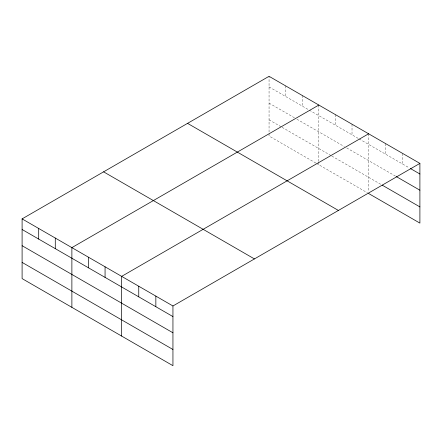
<?xml version="1.0" encoding="UTF-8"?>
<svg xmlns="http://www.w3.org/2000/svg" width="442" height="442" viewBox="0 0 442 442"><rect width="100%" height="100%" fill="white"/><g stroke="black" fill="none" stroke-linecap="round" stroke-linejoin="round"><path stroke-width="0.33" stroke-dasharray="2.21 1.66" d="M269.056 86.919L308.759 109.837M309.356 110.18L358.539 138.578M359.131 138.921L409.286 167.877M269.056 103.124L294.538 117.832M296.908 119.202L344.318 146.573M346.688 147.943L395.728 176.259M269.056 119.821L281.499 127.003M282.095 127.346L331.279 155.744M331.87 156.087L380.993 184.441M315.87 163.054L269.056 136.025L269.056 76.311M316.466 163.396L367.429 192.817M402.806 153.529L402.806 164.137M385.711 143.656L385.711 154.264M368.611 133.788L368.611 191.474M352.02 124.208L352.02 134.816M335.428 114.627L335.428 125.235M318.837 105.047L318.837 161.385M318.837 162.059L318.837 164.761M302.24 95.466L302.24 106.074M285.648 85.892L285.648 96.494"/><path stroke-width="0.66" d="M419.9 163.396L269.056 76.311L22.1 218.889L22.1 278.604L172.944 365.689L172.944 305.974L419.9 163.396L419.9 223.111L368.611 193.502M318.837 105.047L71.88 247.625L71.88 307.339M368.611 133.788L121.655 276.366L121.655 336.08M410.469 168.562L419.9 174.004M396.319 176.596L419.9 190.209M382.17 185.126L419.9 206.906M187.563 123.362L338.406 210.447M103.594 171.839L254.437 258.924M22.1 218.889L172.944 305.974M22.1 229.497L172.944 316.582M22.1 245.702L172.944 332.787M22.1 262.399L172.944 349.484M155.849 296.107L155.849 306.715M138.755 286.239L138.755 296.842M105.063 266.786L105.063 277.394M88.472 257.205L88.472 267.813M55.283 238.05L55.283 248.653M38.692 228.47L38.692 239.078"/></g></svg>
